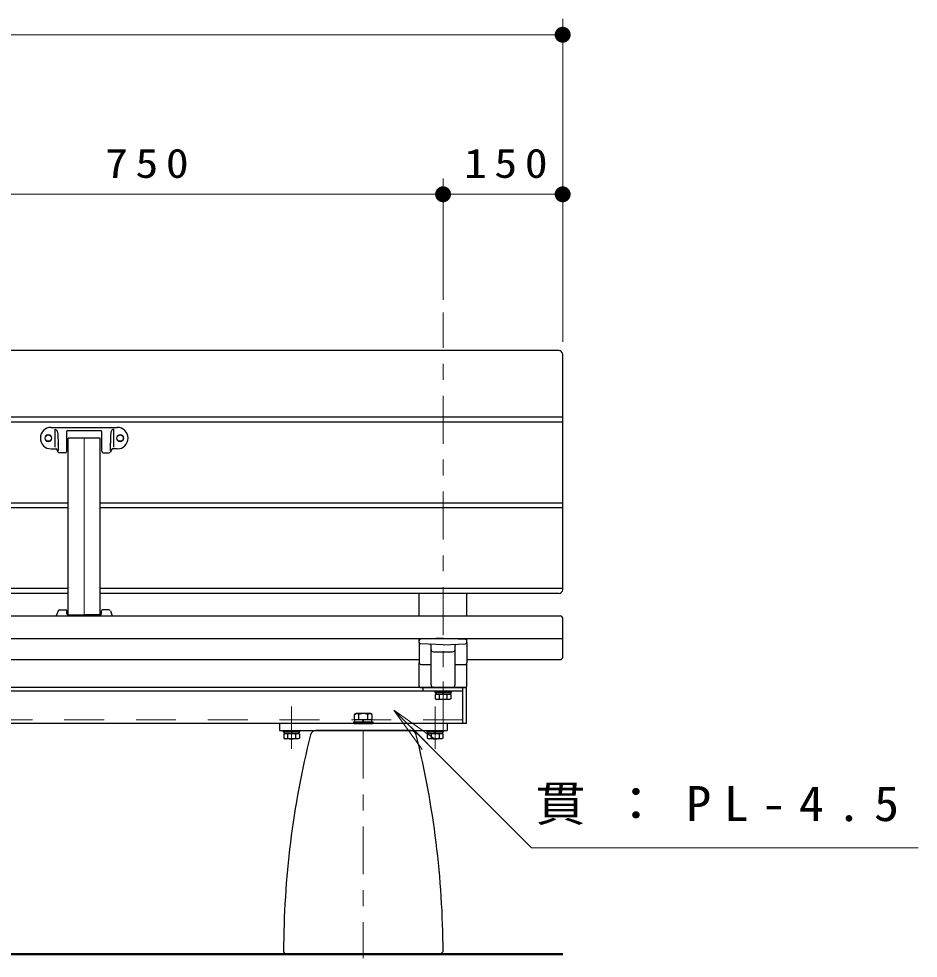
# Model space of a CAD drawing. Units: millimetres on the paper, scale 1:20. Extents: x -385 to 0, y 0 to 267.
# Drawn here: x -247.5 to -191.1, y 116.2 to 175.1 of the extents above; entities that cross this region are included whole.
import ezdxf

# ---------------------------------------------------------------- set-up
doc = ezdxf.new("R2010")
doc.units = ezdxf.units.MM
doc.linetypes.add('USER1', pattern=[4.5, 2.5, -2])
doc.linetypes.add('USER2', pattern=[6, 3, -1, 1, -1])
doc.layers.add('1_20', color=7, linetype='Continuous', lineweight=25)
doc.styles.add('ＭＳ ゴシック', font='')
doc.styles.get('ＭＳ ゴシック').set_extended_font_data('MS Gothic')

# ---------------------------------------------------------------- blocks, each defined once
blk = doc.blocks.new('filled_dot')
at = {"color": 0, "linetype": 'Continuous', "lineweight": -2, "const_width": 1.25}
blk.add_lwpolyline([(-0.625, 0, 1), (0.625, 0, 1)], format="xyb", close=True, dxfattribs=at)

msp = doc.modelspace()

# ---------------------------------------------------------------- linework, layer by layer
at = {"layer": '1_20', "lineweight": 13}
for p, q in [((-213.425, 154.807), (-213.425, 175.057)), ((-303.425, 174.057), (-213.425, 174.057)), ((-220.925, 157.445), (-220.925, 165.057)), ((-258.425, 164.057), (-220.925, 164.057)), ((-220.925, 164.057), (-213.425, 164.057)), ((-222.24, 129.253), (-224.008, 131.728)), ((-224.008, 131.728), (-221.533, 129.96)), ((-224.008, 131.728), (-221.886, 129.607))]:
    msp.add_line(p, q, dxfattribs=at)
at = {"layer": '1_20', "linetype": 'USER2', "lineweight": 13}
for p, q in [((-220.925, 130.426), (-220.925, 156.645)), ((-225.925, 130.44), (-225.925, 116.177))]:
    msp.add_line(p, q, dxfattribs=at)
at = {"layer": '1_20'}
for p, q in [((-213.675, 154.257), (-303.175, 154.257)), ((-213.425, 139.261), (-213.425, 154.007)), ((-303.425, 150.104), (-213.425, 150.104)), ((-303.425, 149.787), (-213.425, 149.787)), ((-272.425, 144.715), (-244.425, 144.715)), ((-272.425, 144.426), (-244.425, 144.426)), ((-242.425, 144.715), (-213.425, 144.715)), ((-242.425, 144.426), (-213.425, 144.426)), ((-244.425, 139.355), (-272.425, 139.355)), ((-244.425, 139.039), (-272.425, 139.039)), ((-213.425, 139.355), (-242.425, 139.355)), ((-213.675, 139.039), (-242.425, 139.039)), ((-222.425, 137.629), (-222.425, 139.039)), ((-219.425, 137.629), (-219.425, 139.039)), ((-303.275, 137.629), (-213.575, 137.629)), ((-213.425, 135.04), (-213.425, 137.479)), ((-303.425, 136.221), (-213.425, 136.221)), ((-222.425, 136.078), (-222.425, 136.221)), ((-222.425, 135.971), (-222.425, 136.078)), ((-220.925, 136.227), (-222.328, 136.178)), ((-220.925, 136.227), (-219.521, 136.178)), ((-219.425, 136.078), (-219.425, 136.221)), ((-219.425, 135.971), (-219.425, 136.078)), ((-222.425, 135.971), (-222.425, 134.69)), ((-220.925, 135.822), (-222.328, 135.871)), ((-221.675, 133.311), (-221.675, 135.776)), ((-220.925, 135.822), (-219.521, 135.871)), ((-220.175, 133.311), (-220.175, 135.776)), ((-219.425, 135.971), (-219.425, 134.69)), ((-256.925, 134.89), (-222.425, 134.89)), ((-221.525, 135.381), (-220.325, 135.381)), ((-219.425, 134.89), (-213.575, 134.89)), ((-222.425, 133.237), (-222.425, 134.69)), ((-222.325, 134.59), (-221.675, 134.59)), ((-220.175, 134.59), (-219.525, 134.59)), ((-219.425, 133.237), (-219.425, 134.69)), ((-222.351, 133.14), (-219.499, 133.14)), ((-220.925, 133.14), (-221.53, 133.161)), ((-221.45, 132.915), (-220.4, 132.915)), ((-221.45, 132.915), (-221.45, 132.84)), ((-221.45, 132.84), (-220.4, 132.84)), ((-221.385, 132.84), (-221.385, 132.715)), ((-220.465, 132.84), (-221.385, 132.84)), ((-220.465, 132.715), (-221.385, 132.715)), ((-220.958, 132.84), (-220.925, 132.715)), ((-220.925, 132.84), (-220.891, 132.715)), ((-220.465, 132.84), (-220.465, 132.715)), ((-220.4, 132.84), (-220.4, 132.915)), ((-226.473, 131.458), (-226.375, 131.515)), ((-226.473, 131.14), (-226.473, 131.458)), ((-225.475, 131.515), (-226.375, 131.515)), ((-226.199, 131.14), (-226.199, 131.458)), ((-225.651, 131.14), (-225.651, 131.458)), ((-225.376, 131.458), (-225.475, 131.515)), ((-225.376, 131.14), (-225.376, 131.458)), ((-226.525, 130.89), (-226.525, 130.99)), ((-226.525, 130.99), (-225.325, 130.99)), ((-226.525, 130.89), (-225.325, 130.89)), ((-226.462, 130.99), (-226.462, 131.14)), ((-226.462, 131.14), (-225.387, 131.14)), ((-226.462, 130.99), (-225.387, 130.99)), ((-225.925, 130.99), (-225.965, 131.14)), ((-225.885, 130.99), (-225.925, 131.14)), ((-225.387, 130.99), (-225.387, 131.14)), ((-225.325, 130.99), (-225.325, 130.89)), ((-230.95, 130.44), (-229.9, 130.44)), ((-230.95, 130.44), (-230.95, 130.365)), ((-230.95, 130.365), (-229.9, 130.365)), ((-230.885, 130.365), (-230.885, 130.24)), ((-229.965, 130.365), (-230.885, 130.365)), ((-229.965, 130.24), (-230.885, 130.24)), ((-230.458, 130.365), (-230.425, 130.24)), ((-230.425, 130.365), (-230.391, 130.24)), ((-229.965, 130.365), (-229.965, 130.24)), ((-229.9, 130.365), (-229.9, 130.44)), ((-222.948, 130.44), (-228.902, 130.44)), ((-226.375, 130.44), (-225.475, 130.44)), ((-221.95, 130.44), (-220.9, 130.44)), ((-221.95, 130.44), (-221.95, 130.365)), ((-221.95, 130.365), (-220.9, 130.365)), ((-221.885, 130.365), (-221.885, 130.24)), ((-220.965, 130.365), (-221.885, 130.365)), ((-220.965, 130.24), (-221.885, 130.24)), ((-221.458, 130.365), (-221.425, 130.24)), ((-221.425, 130.365), (-221.391, 130.24)), ((-220.965, 130.365), (-220.965, 130.24)), ((-220.9, 130.365), (-220.9, 130.44)), ((-230.775, 116.44), (-230.925, 116.59)), ((-221.075, 116.44), (-220.925, 116.59)), ((-221.075, 116.44), (-230.775, 116.44))]:
    msp.add_line(p, q, dxfattribs=at)
at = {"layer": '1_20', "color": 4}
for p, q in [((-245.5, 149.45), (-241.35, 149.45)), ((-245.257, 149.338), (-245.257, 148.201)), ((-244.521, 147.95), (-244.521, 149.192)), ((-244.471, 149.242), (-242.379, 149.242)), ((-242.329, 147.95), (-242.329, 149.192)), ((-241.593, 149.338), (-241.593, 148.201)), ((-245.061, 148.425), (-245.061, 148.007)), ((-244.425, 137.709), (-244.425, 148.774)), ((-242.425, 148.774), (-244.425, 148.774)), ((-242.425, 137.709), (-242.425, 148.774)), ((-241.789, 148.425), (-241.789, 148.007)), ((-245.5, 148.1), (-245.185, 148.1)), ((-245.163, 148.086), (-245.066, 147.903)), ((-244.621, 147.85), (-244.978, 147.85)), ((-242.229, 147.85), (-241.872, 147.85)), ((-241.687, 148.086), (-241.783, 147.903)), ((-241.35, 148.1), (-241.664, 148.1)), ((-245.062, 137.942), (-245.181, 137.629)), ((-244.969, 138.007), (-244.568, 138.007)), ((-244.508, 137.757), (-244.518, 137.959)), ((-242.342, 137.757), (-242.331, 137.959)), ((-241.881, 138.007), (-242.281, 138.007)), ((-241.787, 137.942), (-241.668, 137.629)), ((-244.458, 137.709), (-243.425, 137.709)), ((-242.392, 137.709), (-243.425, 137.709)), ((-219.45, 133.14), (-297.4, 133.14)), ((-222.175, 132.915), (-222.175, 133.14)), ((-219.675, 130.89), (-219.675, 133.14)), ((-219.45, 130.89), (-219.45, 133.14)), ((-219.675, 132.915), (-297.175, 132.915)), ((-219.45, 130.89), (-297.4, 130.89)), ((-231.175, 130.89), (-231.175, 130.44)), ((-220.675, 130.89), (-231.175, 130.89)), ((-220.675, 130.89), (-220.675, 130.44)), ((-231.175, 130.44), (-220.675, 130.44))]:
    msp.add_line(p, q, dxfattribs=at)
at = {"layer": '1_20', "color": 4, "lineweight": 13}
msp.add_line((-243.425, 137.709), (-243.425, 148.774), dxfattribs=at)
at = {"layer": '1_20', "color": 4, "linetype": 'USER2', "lineweight": 13}
for p, q in [((-220.925, 133.515), (-220.925, 132.174)), ((-230.425, 131.96), (-230.425, 129.297)), ((-221.425, 131.96), (-221.425, 129.297)), ((-230.425, 131.49), (-230.425, 130.149)), ((-221.425, 131.49), (-221.425, 130.149))]:
    msp.add_line(p, q, dxfattribs=at)
at = {"layer": '1_20', "color": 131}
for p, q in [((-221.416, 132.715), (-221.416, 132.44)), ((-220.434, 132.715), (-221.416, 132.715)), ((-221.17, 132.715), (-221.17, 132.44)), ((-220.679, 132.715), (-220.679, 132.44)), ((-220.434, 132.715), (-220.434, 132.44)), ((-221.416, 132.44), (-221.337, 132.395)), ((-220.512, 132.395), (-221.337, 132.395)), ((-220.434, 132.44), (-220.512, 132.395)), ((-230.916, 130.24), (-230.916, 129.965)), ((-229.934, 130.24), (-230.916, 130.24)), ((-230.67, 130.24), (-230.67, 129.965)), ((-230.179, 130.24), (-230.179, 129.965)), ((-229.934, 130.24), (-229.934, 129.965)), ((-221.916, 130.24), (-221.916, 129.965)), ((-220.934, 130.24), (-221.916, 130.24)), ((-221.67, 130.24), (-221.67, 129.965)), ((-221.179, 130.24), (-221.179, 129.965)), ((-220.934, 130.24), (-220.934, 129.965)), ((-230.916, 129.965), (-230.837, 129.92)), ((-230.012, 129.92), (-230.837, 129.92)), ((-229.934, 129.965), (-230.012, 129.92)), ((-221.916, 129.965), (-221.837, 129.92)), ((-221.012, 129.92), (-221.837, 129.92)), ((-220.934, 129.965), (-221.012, 129.92))]:
    msp.add_line(p, q, dxfattribs=at)
at = {"layer": '1_20', "color": 4, "linetype": 'USER1', "lineweight": 13}
msp.add_line((-219.675, 131.115), (-297.175, 131.115), dxfattribs=at)
at = {"layer": '1_20', "lineweight": 50}
msp.add_line((-303.425, 116.44), (-213.425, 116.44), dxfattribs=at)
at = {"layer": '1_20', "color": 4}
for points in [[(-245.257, 149.338), (-245.219, 149.32), (-245.184, 149.296), (-245.154, 149.27), (-245.129, 149.237), (-245.112, 149.2), (-245.1, 149.158), (-245.092, 149.11), (-245.086, 149.054), (-245.081, 148.985), (-245.077, 148.909), (-245.073, 148.829), (-245.07, 148.747), (-245.068, 148.667), (-245.066, 148.591), (-245.064, 148.523), (-245.063, 148.464), (-245.062, 148.419), (-245.061, 148.389), (-245.061, 148.379), (-245.061, 148.389), (-245.061, 148.425)], [(-241.593, 149.338), (-241.63, 149.32), (-241.665, 149.296), (-241.695, 149.27), (-241.72, 149.237), (-241.738, 149.2), (-241.75, 149.158), (-241.758, 149.11), (-241.763, 149.054), (-241.768, 148.985), (-241.773, 148.909), (-241.776, 148.829), (-241.779, 148.747), (-241.782, 148.667), (-241.784, 148.591), (-241.786, 148.523), (-241.787, 148.464), (-241.788, 148.419), (-241.788, 148.389), (-241.789, 148.379), (-241.789, 148.389), (-241.789, 148.425)]]:
    msp.add_lwpolyline(points, dxfattribs=at)
at = {"layer": '1_20', "lineweight": 13}
msp.add_lwpolyline([(-224.008, 131.728), (-215.377, 123.097), (-191.131, 123.097)], dxfattribs=at)
at = {"layer": '1_20', "color": 4, "lineweight": 13}
for centre in [(-245.675, 148.775), (-241.175, 148.775)]:
    msp.add_circle(centre, 0.225, dxfattribs=at)
at = {"layer": '1_20', "color": 4}
for centre in [(-245.675, 148.775), (-241.175, 148.775)]:
    msp.add_circle(centre, 0.2, dxfattribs=at)
at = {"layer": '1_20'}
for centre, radius, start, end in [((-213.675, 154.007), 0.25, 0, 90), ((-213.675, 139.289), 0.25, 270, 0), ((-213.575, 137.479), 0.15, 0, 90), ((-222.325, 136.078), 0.1, 92, 180), ((-219.525, 136.078), 0.1, 0, 88), ((-222.325, 135.971), 0.1, 180, 268), ((-221.75, 135.776), 0.075, 0, 88), ((-221.525, 135.531), 0.15, 180, 270), ((-220.325, 135.531), 0.15, 270, 0), ((-220.1, 135.776), 0.075, 92, 180), ((-219.525, 135.971), 0.1, 272, 0), ((-213.575, 135.04), 0.15, 270, 0), ((-222.325, 134.69), 0.1, 180, 270), ((-219.525, 134.69), 0.1, 270, 0), ((-222.325, 133.237), 0.1, 180, 254.94761), ((-221.525, 133.311), 0.15, 180, 268), ((-220.325, 133.311), 0.15, 272, 0), ((-219.525, 133.237), 0.1, 285.05239, 0), ((-226.336, 131.221), 0.274, 60.00001, 119.99999), ((-225.925, 130.825), 0.69, 66.57346, 113.42654), ((-225.513, 131.221), 0.274, 60.00001, 119.99999), ((-174.05, 116.44), 56.875, 166.02573, 179.84909), ((-228.902, 130.09), 0.35, 90, 166.02573), ((-222.948, 130.09), 0.35, 13.97427, 90), ((-277.8, 116.44), 56.875, 0.15091, 13.97427)]:
    msp.add_arc(centre, radius, start, end, dxfattribs=at)
at = {"layer": '1_20', "color": 4}
for centre, radius, start, end in [((-245.5, 148.775), 0.675, 90, 270), ((-244.471, 149.192), 0.05, 90, 180), ((-242.379, 149.192), 0.05, 359.99999, 90), ((-241.35, 148.775), 0.675, 270, 90), ((-245.185, 148.075), 0.025, 27.86749, 90), ((-244.978, 147.95), 0.1, 207.86749, 270), ((-244.621, 147.95), 0.1, 270, 0), ((-242.229, 147.95), 0.1, 180, 270), ((-241.872, 147.95), 0.1, 270, 332.13251), ((-241.664, 148.075), 0.025, 90, 152.13251), ((-244.969, 137.907), 0.1, 90, 159.20314), ((-244.568, 137.957), 0.05, 3, 90), ((-242.281, 137.957), 0.05, 90, 177), ((-241.881, 137.907), 0.1, 20.79686, 90), ((-244.458, 137.759), 0.05, 183, 270), ((-242.392, 137.759), 0.05, 270, 357)]:
    msp.add_arc(centre, radius, start, end, dxfattribs=at)
at = {"layer": '1_20', "color": 131}
for centre, radius, start, end in [((-221.293, 132.653), 0.245, 240.00001, 299.99999), ((-220.925, 133.084), 0.689, 249.136, 290.864), ((-220.557, 132.653), 0.245, 240.00001, 299.99999), ((-230.793, 130.178), 0.245, 240.00001, 299.99999), ((-230.425, 130.609), 0.689, 249.136, 290.864), ((-230.057, 130.178), 0.245, 240.00001, 299.99999), ((-221.793, 130.178), 0.245, 240.00001, 299.99999), ((-221.425, 130.609), 0.689, 249.136, 290.864), ((-221.057, 130.178), 0.245, 240.00001, 299.99999)]:
    msp.add_arc(centre, radius, start, end, dxfattribs=at)

# ---------------------------------------------------------------- block references
at = {"layer": '1_20', "lineweight": 13, "xscale": 0.4, "yscale": 0.4, "rotation": 180}
for p in [(-213.425, 174.057), (-220.925, 164.057), (-213.425, 164.057)]:
    msp.add_blockref('filled_dot', p, dxfattribs=at)
at = {"layer": '1_20', "lineweight": 13, "xscale": 0.4, "yscale": 0.4}
msp.add_blockref('filled_dot', (-220.925, 164.057), dxfattribs=at)

# ---------------------------------------------------------------- texts
at = {"layer": '1_20', "style": 'ＭＳ ゴシック'}
for s, insert, char_height, attachment_point in [('\\T1.33;\\W1.15;750', (-239.26, 165.057), 1.833, 8), ('\\T1.33;\\W1.15;150', (-216.754, 165.057), 1.833, 8), ('\\T1.5;\\W1.05;貫：PL-4.5', (-215.131, 125.747), 2.199, 4)]:
    msp.add_mtext(s, dxfattribs=dict(at, insert=insert, char_height=char_height, attachment_point=attachment_point))

doc.saveas('drawing.dxf')
